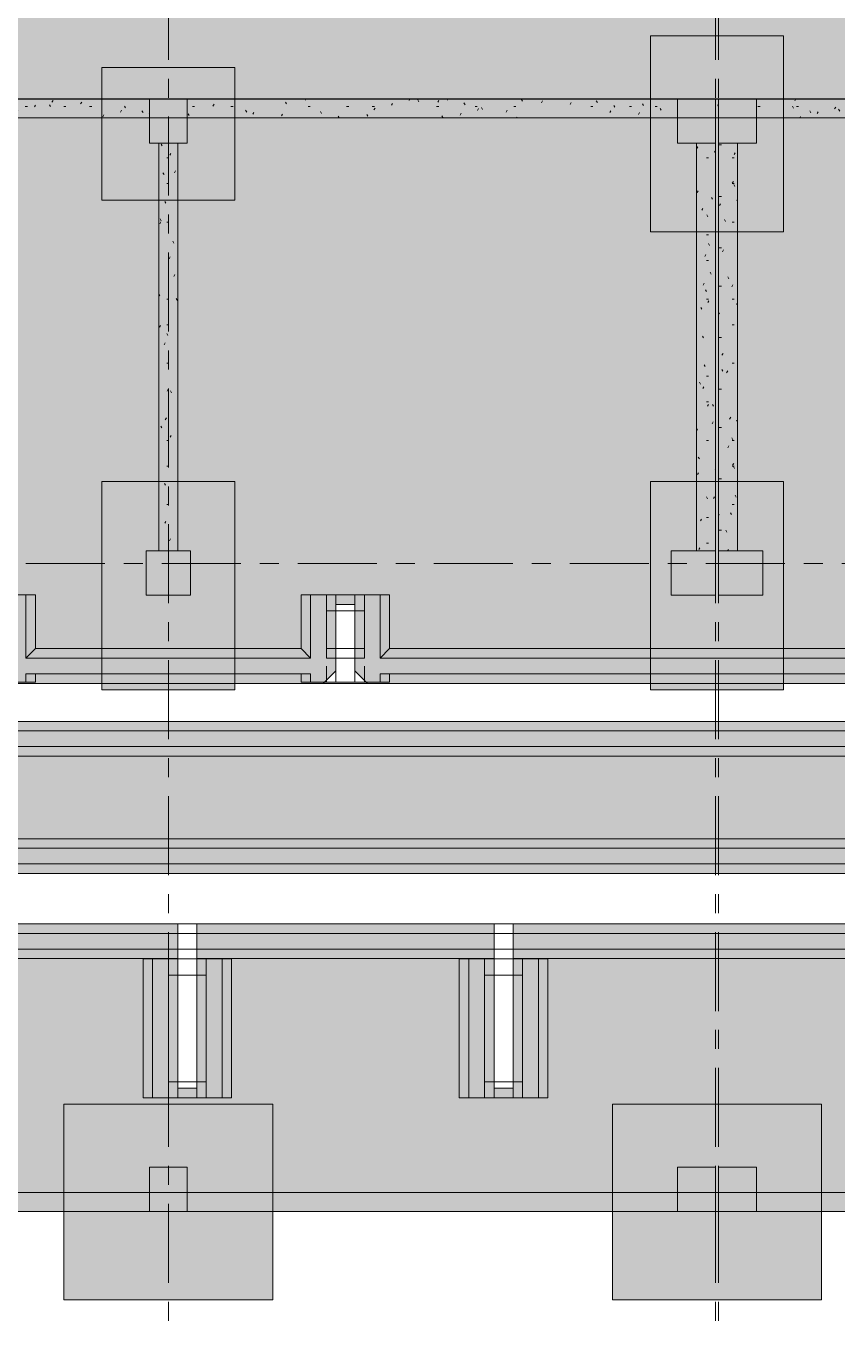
# Model space of a CAD drawing. Header units: millimetres. Extents: x -4000 to 187956, y -58990 to 162485.
# Drawn here: x 99579 to 112403, y -43006 to -22500 of the extents above; entities that cross this region are included whole.
import ezdxf

# ---------------------------------------------------------------- set-up
doc = ezdxf.new("R2010")
doc.units = ezdxf.units.MM
doc.linetypes.add('Grid Line 12_5mm', pattern=[2150, 1250, -300, 300, -300])
for name, color, linetype, lineweight in [('A-FLOR', 192, 'Continuous', 13), ('A-FLOR-PATT', 8, 'Continuous', 13), ('S-BEAM', 12, 'Continuous', 9), ('S-COLS', 52, 'Continuous', 9), ('S-GRID', 1, 'Continuous', 30)]:
    doc.layers.add(name, color=color, linetype=linetype, lineweight=lineweight)
pattern_1 = [(0, (0, 0), (812.8, 203.2), [33.528, -576.072, 33.528, -576.072, -3251.2]), (0, (0, 0), (812.8, 203.2), [-1219.2, 33.528, -1185.672, 33.528, -576.072, -1422.4]), (0, (0, 0), (812.8, 203.2), [-3048, 33.528, -372.872, 33.528, -982.472]), (120, (304.8, 101.6), (-582.37636, 602.30545), [33.528, -576.072, 33.528, -576.072, -3251.2]), (120, (304.8, 101.6), (-582.37636, 602.30545), [-1219.2, 33.528, -1185.672, 33.528, -576.072, -1422.4]), (120, (304.8, 101.6), (-582.37636, 602.30545), [-3048, 33.528, -372.872, 33.528, -982.472]), (240, (406.4, 508), (-230.42364, -805.50545), [33.528, -576.072, 33.528, -576.072, -3251.2]), (240, (406.4, 508), (-230.42364, -805.50545), [-1219.2, 33.528, -1185.672, 33.528, -576.072, -1422.4]), (240, (406.4, 508), (-230.42364, -805.50545), [-3048, 33.528, -372.872, 33.528, -982.472])]

# ---------------------------------------------------------------- blocks, each defined once
blk = doc.blocks.new('CMF2_NHAPHUTRO_S_rvt-1-0_000')
at = {"layer": 'A-FLOR-PATT', "lineweight": 9}
h = blk.add_hatch(dxfattribs=at)
h.set_pattern_fill('FP_1', color=250, style=0, pattern_type=2)
h.set_pattern_definition(pattern_1)
h.paths.add_polyline_path([(55540, -41256), (56829, -41256), (56830, -23956), (63930, -23956), (63930, -31006), (78890, -31006), (78890, -23956), (146830, -23956), (146830, -30806), (147030, -30806), (147030, -27356), (150230, -27356), (150230, -30806), (161590, -30806), (161590, -23656), (177500, -23656), (177500, -22256), (55540, -22256), (55540, -31953)])
h.paths.add_polyline_path([(78690, -30806), (75490, -30806), (75490, -27356), (78690, -27356)])
h = blk.add_hatch(dxfattribs=at)
h.set_pattern_fill('FP_1', color=250, style=0, pattern_type=2)
h.set_pattern_definition(pattern_1)
h.paths.add_polyline_path([(65080, -42756), (65080, -39456), (62980, -39456), (62980, -42756)])
h.paths.add_polyline_path([(157780, -42656), (161080, -42656), (161080, -39556), (157780, -39556), (157780, -41297)])
h.paths.add_polyline_path([(166780, -42656), (170080, -42656), (170080, -39556), (166780, -39556), (166780, -41297)])
h.paths.add_polyline_path([(152080, -42656), (152080, -39556), (148780, -39556), (148780, -42656)])
h.paths.add_polyline_path([(139780, -42656), (143080, -42656), (143080, -39556), (139780, -39556), (139780, -41297)])
h.paths.add_polyline_path([(132580, -42656), (135880, -42656), (135880, -39556), (132580, -39556), (132580, -41297)])
h.paths.add_polyline_path([(128680, -42656), (128680, -39556), (125380, -39556), (125380, -42656)])
h.paths.add_polyline_path([(121480, -42656), (121480, -39556), (118180, -39556), (118180, -42656)])
h.paths.add_polyline_path([(108855, -42656), (112155, -42656), (112155, -39556), (108855, -39556), (108855, -41297)])
h.paths.add_polyline_path([(100180, -42656), (103480, -42656), (103480, -39556), (100180, -39556), (100180, -41297)])
h.paths.add_polyline_path([(96280, -42656), (96280, -39556), (92980, -39556), (92980, -42656), (93524, -42656)])
h.paths.add_polyline_path([(85780, -42656), (89080, -42656), (89080, -39556), (85780, -39556), (85780, -41297)])
h.paths.add_polyline_path([(78580, -42656), (81880, -42656), (81880, -39556), (78580, -39556), (78580, -41297)])
h.paths.add_polyline_path([(71380, -42656), (74680, -42656), (74680, -39556), (71380, -39556), (71380, -41297)])
h.paths.add_polyline_path([(58480, -42656), (58480, -39556), (55180, -39556), (55180, -42656), (57244, -42656)])
h.paths.add_polyline_path([(178250, -42206), (178250, -38906), (176150, -38906), (176150, -42206)])
h.paths.add_polyline_path([(167380, -33006), (169480, -33006), (169480, -29706), (167380, -29706), (167380, -31953)])
h.paths.add_polyline_path([(158380, -33006), (160480, -33006), (160480, -29706), (158380, -29706), (158380, -31953)])
h.paths.add_polyline_path([(140380, -33006), (142480, -33006), (142480, -29706), (140380, -29706), (140380, -31953)])
h.paths.add_polyline_path([(133180, -33006), (135280, -33006), (135280, -29706), (133180, -29706), (133180, -31953)])
h.paths.add_polyline_path([(125980, -33006), (128080, -33006), (128080, -29706), (125980, -29706), (125980, -31953)])
h.paths.add_polyline_path([(120733, -33006), (120880, -33006), (120880, -29706), (118780, -29706), (118780, -33006)])
h.paths.add_polyline_path([(111555, -33006), (111555, -29706), (109455, -29706), (109455, -33006)])
h.paths.add_polyline_path([(95680, -33006), (95680, -29706), (93580, -29706), (93580, -33006)])
h.paths.add_polyline_path([(102880, -33006), (102880, -29706), (100780, -29706), (100780, -33006), (102593, -33006)])
h.paths.add_polyline_path([(88480, -33006), (88480, -29706), (86380, -29706), (86380, -33006)])
h.paths.add_polyline_path([(71980, -33006), (74080, -33006), (74080, -29706), (71980, -29706), (71980, -31953)])
h.paths.add_polyline_path([(65080, -33006), (65080, -29706), (62980, -29706), (62980, -33006)])
h.paths.add_polyline_path([(57244, -33006), (57880, -33006), (57880, -29706), (55780, -29706), (55780, -33006)])
h.paths.add_polyline_path([(178250, -32906), (178250, -29806), (176150, -29806), (176150, -32906)])
h.paths.add_polyline_path([(158280, -27956), (160380, -27956), (160380, -27056), (158280, -27056), (158280, -27281)])
h.paths.add_polyline_path([(63180, -27956), (65280, -27956), (65280, -27056), (63180, -27056), (63180, -27281)])
h.paths.add_polyline_path([(120733, -25756), (120880, -25756), (120880, -22656), (118780, -22656), (118780, -25756)])
h.paths.add_polyline_path([(128080, -25756), (128080, -22656), (125980, -22656), (125980, -25756)])
h.paths.add_polyline_path([(111555, -25756), (111555, -22656), (109455, -22656), (109455, -25756)])
h.paths.add_polyline_path([(71980, -25756), (74080, -25756), (74080, -22656), (71980, -22656)])
h.paths.add_polyline_path([(62980, -25756), (65080, -25756), (65080, -22656), (62980, -22656)])
h.paths.add_polyline_path([(55780, -25756), (57880, -25756), (57880, -22656), (55780, -22656)])
h.paths.add_polyline_path([(178230, -25256), (178230, -23156), (176130, -23156), (176130, -25256)])
h.paths.add_polyline_path([(169480, -25256), (169480, -23156), (167380, -23156), (167380, -25256)])
h.paths.add_polyline_path([(160480, -25256), (160480, -23156), (158380, -23156), (158380, -25256)])
h.paths.add_polyline_path([(151480, -25256), (151480, -23156), (149380, -23156), (149380, -25256)])
h.paths.add_polyline_path([(140380, -25256), (142480, -25256), (142480, -23156), (140380, -23156)])
h.paths.add_polyline_path([(133180, -25256), (135280, -25256), (135280, -23156), (133180, -23156)])
h.paths.add_polyline_path([(102593, -25256), (102880, -25256), (102880, -23156), (100780, -23156), (100780, -25256)])
h.paths.add_polyline_path([(95680, -25256), (95680, -23156), (93580, -23156), (93580, -25256)])
h.paths.add_polyline_path([(79180, -25256), (81280, -25256), (81280, -23156), (79180, -23156)])
h.paths.add_polyline_path([(88480, -25256), (88480, -23156), (86380, -23156), (86380, -25256)])
h = blk.add_hatch(dxfattribs=at)
h.set_pattern_fill('FP_1', color=250, style=0, pattern_type=2)
h.set_pattern_definition(pattern_1)
h.paths.add_polyline_path([(147130, -41256), (147130, -31006), (147030, -31006), (147030, -27156), (147080, -27156), (147080, -23659), (78890, -23659), (78890, -31006), (63930, -31006), (63930, -23956), (62775, -23956), (62775, -35907), (64614, -35907), (64614, -32902), (83678, -32903), (83878, -32703), (83878, -24807), (84178, -24807), (84178, -32703), (84378, -32903), (90478, -32903), (90678, -32703), (90678, -24807), (90978, -24807), (90978, -32703), (91178, -32903), (98679, -32903), (98878, -32703), (98879, -31653), (99179, -31653), (99178, -32703), (99378, -32903), (104279, -32903), (104478, -32703), (104478, -31653), (104779, -31653), (104778, -32703), (104978, -32903), (116679, -32904), (116878, -32704), (116879, -31654), (117179, -31654), (117178, -32704), (117378, -32904), (122279, -32904), (122478, -32704), (122479, -31654), (122779, -31654), (122778, -32704), (122978, -32904), (124128, -32904), (124128, -33504), (65514, -33502), (65214, -33802), (65214, -35907), (131428, -35909), (131428, -36709), (130080, -36709), (130080, -39307), (129780, -39307), (129780, -36709), (125080, -36709), (125080, -39307), (124780, -39307), (124780, -36709), (119530, -36709), (119530, -39307), (119230, -39307), (119230, -36709), (114580, -36708), (114580, -39307), (114280, -39307), (114280, -36708), (107280, -36708), (107280, -39307), (106980, -39307), (106980, -36708), (102280, -36708), (102280, -39307), (101980, -39307), (101980, -36708), (96280, -36708), (96280, -39307), (95980, -39307), (95980, -36708), (91280, -36708), (91280, -39307), (90980, -39307), (90980, -36708), (83880, -36707), (83880, -39307), (83580, -39307), (83580, -36707), (78880, -36707), (78880, -39307), (78580, -39307), (78580, -36707), (72880, -36707), (72880, -39307), (72580, -39307), (72580, -36707), (67880, -36707), (67880, -39307), (67580, -39307), (67580, -36707), (62775, -36707), (62775, -40441), (58075, -40441), (58075, -23956), (56830, -23956), (56829, -41256), (141730, -41256)])
h.paths.add_polyline_path([(62180, -39841), (62180, -36707), (58675, -36706), (58675, -39238), (59128, -39841), (61779, -39841)])
h.paths.add_polyline_path([(62175, -35907), (62175, -23956), (58675, -23956), (58675, -35906), (62030, -35907)])
at = {"layer": 'S-BEAM'}
h = blk.add_hatch(dxfattribs=at)
h.set_pattern_fill('FP_2', color=256, style=0, pattern_type=2)
h.set_pattern_definition(pattern_1)
h.paths.add_polyline_path([(101530, -23956), (101530, -23656), (94930, -23656), (94930, -23956)])
h = blk.add_hatch(dxfattribs=at)
h.set_pattern_fill('FP_2', color=256, style=0, pattern_type=2)
h.set_pattern_definition(pattern_1)
h.paths.add_polyline_path([(102130, -23956), (109880, -23956), (109880, -23656), (102130, -23656)])
h = blk.add_hatch(dxfattribs=at)
h.set_pattern_fill('FP_2', color=256, style=0, pattern_type=2)
h.set_pattern_definition(pattern_1)
h.paths.add_polyline_path([(110530, -23956), (110530, -23656), (110480, -23656), (110480, -23956)])
h = blk.add_hatch(dxfattribs=at)
h.set_pattern_fill('FP_2', color=256, style=0, pattern_type=2)
h.set_pattern_definition(pattern_1)
h.paths.add_polyline_path([(119480, -23956), (119480, -23656), (111130, -23656), (111130, -23956), (111663, -23956)])
h = blk.add_hatch(dxfattribs=at)
h.set_pattern_fill('FP_1', color=256, style=0, pattern_type=2)
h.set_pattern_definition(pattern_1)
h.paths.add_polyline_path([(101980, -30806), (101980, -24356), (101680, -24356), (101680, -30806)])
h = blk.add_hatch(dxfattribs=at)
h.set_pattern_fill('FP_1', color=256, style=0, pattern_type=2)
h.set_pattern_definition(pattern_1)
h.paths.add_polyline_path([(110480, -30806), (110480, -24356), (110180, -24356), (110180, -30806)])
h = blk.add_hatch(dxfattribs=at)
h.set_pattern_fill('FP_1', color=256, style=0, pattern_type=2)
h.set_pattern_definition(pattern_1)
h.paths.add_polyline_path([(110830, -30806), (110830, -24356), (110530, -24356), (110530, -30806)])
h = blk.add_hatch(dxfattribs=at)
h.set_pattern_fill('FP_1', color=256, style=0, pattern_type=2)
h.set_pattern_definition(pattern_1)
h.paths.add_polyline_path([(146830, -41256), (146830, -40956), (57230, -40956), (57230, -41256), (138873, -41256)])
at = {"layer": 'S-COLS', "lineweight": 5, "transparency": 33554534}
for points in [[(102130, -24356), (102130, -23656), (101530, -23656), (101530, -24356)], [(110480, -24356), (110480, -23656), (109880, -23656), (109880, -24356)], [(111130, -24356), (111130, -23656), (110530, -23656), (110530, -24356)], [(102180, -31506), (102180, -30806), (101480, -30806), (101480, -31506)], [(110480, -31506), (110480, -30806), (109780, -30806), (109780, -31506)], [(111230, -31506), (111230, -30806), (110530, -30806), (110530, -31506)], [(102130, -41256), (102130, -40556), (101530, -40556), (101530, -41256)], [(110480, -41256), (110480, -40556), (109880, -40556), (109880, -41256)], [(111130, -41256), (111130, -40556), (110530, -40556), (110530, -41256)]]:
    blk.add_hatch(color=256, dxfattribs=at).paths.add_polyline_path(points)
at = {"layer": 'A-FLOR', "color": 81, "lineweight": 15}
for p, q in [((109455, -23656), (109455, -22656)), ((109455, -22656), (111555, -22656)), ((111555, -22656), (111555, -23656)), ((100780, -23656), (100780, -23156)), ((100780, -23156), (102880, -23156)), ((102880, -23156), (102880, -23656)), ((94930, -23659), (101530, -23659)), ((100780, -23656), (100780, -23659)), ((102130, -23659), (109880, -23659)), ((102880, -23659), (102880, -23656)), ((109455, -23656), (109455, -23659)), ((110480, -23659), (110530, -23659)), ((111130, -23659), (119480, -23659)), ((111555, -23659), (111555, -23656)), ((94930, -23956), (101530, -23956)), ((100780, -25256), (100780, -23956)), ((102130, -23956), (109880, -23956)), ((102880, -23956), (102880, -25256)), ((109455, -25756), (109455, -23956)), ((110480, -23956), (110530, -23956)), ((111130, -23956), (119480, -23956)), ((111555, -23956), (111555, -25756)), ((101680, -25256), (100780, -25256)), ((101680, -25256), (101980, -25256)), ((102880, -25256), (101980, -25256)), ((110180, -25756), (109455, -25756)), ((110180, -25756), (110480, -25756)), ((110530, -25756), (110480, -25756)), ((110530, -25756), (110830, -25756)), ((111555, -25756), (110830, -25756)), ((100780, -32352), (100780, -29706)), ((100780, -29706), (101680, -29706)), ((101980, -29706), (101680, -29706)), ((101980, -29706), (102880, -29706)), ((102880, -29706), (102880, -32352)), ((109455, -32352), (109455, -29706)), ((109455, -29706), (110180, -29706)), ((110480, -29706), (110180, -29706)), ((110480, -29706), (110530, -29706)), ((110830, -29706), (110530, -29706)), ((110830, -29706), (111555, -29706)), ((111555, -29706), (111555, -32352)), ((104779, -31653), (104478, -31653)), ((104478, -31653), (104478, -31753)), ((104779, -31753), (104779, -31653)), ((100780, -32352), (100780, -32752)), ((102880, -32752), (102880, -32352)), ((104478, -32352), (104478, -32703)), ((104778, -32703), (104778, -32352)), ((109455, -32352), (109455, -32752)), ((111555, -32752), (111555, -32352)), ((104478, -32703), (104300, -32881)), ((104957, -32881), (104778, -32703)), ((100780, -33006), (100780, -32903)), ((102880, -33006), (100780, -33006)), ((102880, -32903), (102880, -33006)), ((109455, -33006), (109455, -32903)), ((111555, -33006), (109455, -33006)), ((111555, -32904), (111555, -33006)), ((101980, -36857), (101980, -37252)), ((102280, -37252), (102280, -36857)), ((106980, -36857), (106980, -37252)), ((107280, -37252), (107280, -36857)), ((101980, -37252), (101980, -37519)), ((102280, -37519), (102280, -37252)), ((106980, -37252), (106980, -37519)), ((107280, -37519), (107280, -37252)), ((101980, -39206), (101980, -39307)), ((101980, -39307), (102280, -39307)), ((102280, -39307), (102280, -39206)), ((106980, -39206), (106980, -39307)), ((106980, -39307), (107280, -39307)), ((107280, -39307), (107280, -39206)), ((100180, -40956), (100180, -39556)), ((100180, -39556), (103480, -39556)), ((103480, -39556), (103480, -40956)), ((108855, -40956), (108855, -39556)), ((108855, -39556), (112155, -39556)), ((112155, -39556), (112155, -40956)), ((100180, -40956), (100180, -41256)), ((103480, -41256), (103480, -40956)), ((108855, -40956), (108855, -41256)), ((112155, -41256), (112155, -40956)), ((101530, -41256), (94930, -41256)), ((109880, -41256), (102130, -41256)), ((110530, -41256), (110480, -41256)), ((119530, -41256), (111130, -41256))]:
    blk.add_line(p, q, dxfattribs=at)
at = {"layer": 'A-FLOR', "color": 93, "lineweight": 15}
for p, q in [((111555, -22656), (109455, -22656)), ((109455, -22656), (109455, -23656)), ((111555, -23656), (111555, -22656)), ((102880, -23156), (100780, -23156)), ((100780, -23156), (100780, -23656)), ((102880, -23656), (102880, -23156)), ((100780, -23956), (100780, -25256)), ((102880, -25256), (102880, -23956)), ((109455, -23956), (109455, -25756)), ((111555, -25756), (111555, -23956)), ((100780, -25256), (101680, -25256)), ((101980, -25256), (102880, -25256)), ((109455, -25756), (110180, -25756)), ((110480, -25756), (110530, -25756)), ((110830, -25756), (111555, -25756)), ((101680, -29706), (100780, -29706)), ((100780, -29706), (100780, -32352)), ((102880, -29706), (101980, -29706)), ((102880, -32352), (102880, -29706)), ((110180, -29706), (109455, -29706)), ((109455, -29706), (109455, -32352)), ((110530, -29706), (110480, -29706)), ((111555, -29706), (110830, -29706)), ((111555, -32352), (111555, -29706)), ((104478, -31753), (104478, -32352)), ((104778, -32352), (104779, -31753)), ((100780, -32752), (100780, -32903)), ((102880, -32903), (102880, -32752)), ((109455, -32752), (109455, -32903)), ((111555, -32904), (111555, -32752)), ((104279, -32903), (99378, -32903)), ((104300, -32881), (104279, -32903)), ((104978, -32903), (104957, -32881)), ((116679, -32904), (104978, -32903)), ((65877, -33502), (124028, -33504)), ((131178, -35909), (65764, -35907)), ((96280, -36708), (101980, -36708)), ((101980, -36708), (101980, -36857)), ((102280, -36857), (102280, -36708)), ((102280, -36708), (106980, -36708)), ((106980, -36708), (106980, -36857)), ((107280, -36857), (107280, -36708)), ((107280, -36708), (114280, -36708)), ((101980, -37519), (101980, -39206)), ((102280, -39206), (102280, -37519)), ((106980, -37519), (106980, -39206)), ((107280, -39206), (107280, -37519)), ((103480, -39556), (100180, -39556)), ((100180, -39556), (100180, -40956)), ((103480, -40956), (103480, -39556)), ((112155, -39556), (108855, -39556)), ((108855, -39556), (108855, -40956)), ((112155, -40956), (112155, -39556)), ((100180, -42656), (100180, -41256)), ((103480, -41256), (103480, -42656)), ((108855, -42656), (108855, -41256)), ((112155, -41256), (112155, -42656)), ((103480, -42656), (100180, -42656)), ((112155, -42656), (108855, -42656))]:
    blk.add_line(p, q, dxfattribs=at)
at = {"layer": 'A-FLOR', "color": 94, "lineweight": 15}
for p, q in [((101530, -23659), (94930, -23659)), ((109880, -23659), (102130, -23659)), ((110530, -23659), (110480, -23659)), ((119480, -23659), (111130, -23659)), ((104478, -32703), (104478, -31653)), ((104478, -31653), (104779, -31653)), ((104779, -31653), (104778, -32703)), ((104279, -32903), (104478, -32703)), ((104778, -32703), (104978, -32903)), ((99378, -32903), (104279, -32903)), ((100780, -32903), (100780, -33006)), ((100780, -33006), (102880, -33006)), ((102880, -33006), (102880, -32903)), ((104978, -32903), (116679, -32904)), ((109455, -32903), (109455, -33006)), ((109455, -33006), (111555, -33006)), ((111555, -33006), (111555, -32904)), ((124128, -33504), (65514, -33502)), ((65214, -35907), (131428, -35909)), ((101980, -36708), (96280, -36708)), ((101980, -36857), (101980, -36708)), ((101980, -37107), (101980, -36857)), ((106980, -36708), (102280, -36708)), ((102280, -36708), (102280, -36857)), ((102280, -36857), (102280, -37107)), ((106980, -36857), (106980, -36708)), ((106980, -37107), (106980, -36857)), ((114280, -36708), (107280, -36708)), ((107280, -36708), (107280, -36857)), ((107280, -36857), (107280, -37107)), ((101980, -39307), (101980, -37107)), ((102280, -37107), (102280, -39307)), ((106980, -39307), (106980, -37107)), ((107280, -37107), (107280, -39307)), ((102280, -39307), (101980, -39307)), ((107280, -39307), (106980, -39307)), ((94930, -41256), (101530, -41256)), ((100180, -41256), (100180, -42656)), ((102130, -41256), (109880, -41256)), ((103480, -42656), (103480, -41256)), ((108855, -41256), (108855, -42656)), ((110480, -41256), (110530, -41256)), ((111130, -41256), (119530, -41256)), ((112155, -42656), (112155, -41256)), ((100180, -42656), (103480, -42656)), ((108855, -42656), (112155, -42656))]:
    blk.add_line(p, q, dxfattribs=at)
at = {"layer": 'A-FLOR', "color": 71, "lineweight": 15}
for p, q in [((100780, -23659), (100780, -23656)), ((100780, -23659), (100780, -23956)), ((102880, -23656), (102880, -23659)), ((102880, -23956), (102880, -23659)), ((109455, -23659), (109455, -23656)), ((109455, -23659), (109455, -23956)), ((111555, -23656), (111555, -23659)), ((111555, -23956), (111555, -23659)), ((101530, -23956), (94930, -23956)), ((109880, -23956), (102130, -23956)), ((110530, -23956), (110480, -23956)), ((119480, -23956), (111130, -23956)), ((101980, -25256), (101680, -25256)), ((110480, -25756), (110180, -25756)), ((110830, -25756), (110530, -25756)), ((101680, -29706), (101980, -29706)), ((110180, -29706), (110480, -29706)), ((110530, -29706), (110830, -29706)), ((100780, -32881), (100780, -32352)), ((102880, -32352), (102880, -32884)), ((109455, -32886), (109455, -32352)), ((111555, -32352), (111555, -32888)), ((100780, -32903), (100780, -32883)), ((102880, -32885), (102880, -32903)), ((109455, -32890), (109455, -32887)), ((109455, -32903), (109455, -32890)), ((111555, -32889), (111555, -32891)), ((111555, -32892), (111555, -32904)), ((100180, -41256), (100180, -40956)), ((103480, -40956), (103480, -41256)), ((108855, -41256), (108855, -40956)), ((112155, -40956), (112155, -41256))]:
    blk.add_line(p, q, dxfattribs=at)
at = {"layer": 'A-FLOR', "color": 255, "lineweight": 15}
for p, q in [((100780, -23956), (100780, -23659)), ((102880, -23659), (102880, -23956)), ((109455, -23956), (109455, -23659)), ((111555, -23659), (111555, -23956))]:
    blk.add_line(p, q, dxfattribs=at)
at = {"layer": 'A-FLOR', "color": 95, "lineweight": 15}
for p, q in [((101530, -23659), (102130, -23659)), ((109880, -23659), (110480, -23659)), ((110530, -23659), (111130, -23659)), ((101530, -23956), (102130, -23956)), ((109880, -23956), (110480, -23956)), ((110530, -23956), (111130, -23956))]:
    blk.add_line(p, q, dxfattribs=at)
at = {"layer": 'A-FLOR', "color": 75, "lineweight": 15}
for p, q in [((102130, -23956), (101530, -23956)), ((110480, -23956), (109880, -23956)), ((111130, -23956), (110530, -23956)), ((110480, -41256), (109880, -41256)), ((111130, -41256), (110530, -41256))]:
    blk.add_line(p, q, dxfattribs=at)
at = {"layer": 'A-FLOR', "color": 63, "lineweight": 15}
blk.add_line((102130, -41256), (101530, -41256), dxfattribs=at)
at = {"layer": 'S-BEAM', "color": 250}
for p, q in [((94930, -23656), (101530, -23656)), ((101530, -23656), (101530, -23956)), ((102130, -23956), (102130, -23656)), ((102130, -23656), (109880, -23656)), ((109880, -23656), (109880, -23956)), ((110480, -23956), (110480, -23656)), ((110480, -23656), (110530, -23656)), ((110530, -23656), (110530, -23956)), ((111130, -23956), (111130, -23656)), ((111130, -23656), (119480, -23656)), ((101530, -23956), (94930, -23956)), ((109880, -23956), (102130, -23956)), ((110530, -23956), (110480, -23956)), ((119480, -23956), (111130, -23956)), ((101980, -24356), (101680, -24356)), ((101680, -24356), (101680, -30806)), ((101980, -30806), (101980, -24356)), ((110480, -24356), (110180, -24356)), ((110180, -24356), (110180, -30806)), ((110480, -30806), (110480, -24356)), ((110830, -24356), (110530, -24356)), ((110530, -24356), (110530, -30806)), ((110830, -30806), (110830, -24356)), ((101680, -30806), (101980, -30806)), ((110180, -30806), (110480, -30806)), ((110530, -30806), (110830, -30806)), ((99329, -31503), (99579, -31503)), ((99579, -31503), (99579, -32502)), ((104079, -31503), (104329, -31503)), ((104079, -31503), (104079, -32502)), ((104329, -31503), (104329, -32502)), ((104329, -31503), (104929, -31503)), ((104329, -31753), (104329, -31503)), ((104929, -31503), (105179, -31503)), ((104929, -31503), (104929, -32502)), ((104929, -31753), (104929, -31503)), ((105179, -31503), (105179, -32502)), ((104929, -31753), (104329, -31753)), ((104478, -32352), (104778, -32352)), ((99579, -32502), (104079, -32502)), ((104329, -32502), (104929, -32502)), ((105179, -32502), (116479, -32502)), ((99579, -32752), (99579, -32881)), ((99579, -32752), (104079, -32752)), ((104079, -32752), (104079, -32881)), ((104329, -32631), (104329, -32881)), ((104329, -32881), (104329, -32631)), ((104929, -32631), (104929, -32881)), ((104929, -32881), (104929, -32631)), ((105179, -32752), (105179, -32881)), ((105179, -32752), (116479, -32752)), ((99579, -32881), (99329, -32881)), ((104329, -32881), (104079, -32881)), ((104280, -32902), (104977, -32902)), ((104929, -32881), (104329, -32881)), ((105179, -32881), (104929, -32881)), ((65877, -33502), (124028, -33502)), ((65364, -33652), (124278, -33652)), ((65614, -33902), (124278, -33902)), ((63330, -36707), (131178, -36707)), ((101980, -36857), (102280, -36857)), ((101980, -37107), (101980, -36857)), ((102280, -36857), (102280, -37107)), ((106980, -36857), (107280, -36857)), ((106980, -37107), (106980, -36857)), ((107280, -36857), (107280, -37107)), ((101980, -37107), (102280, -37107)), ((106980, -37107), (107280, -37107)), ((101830, -37257), (101580, -37257)), ((101580, -37257), (101580, -39456)), ((101830, -37257), (101830, -39456)), ((101830, -37519), (101830, -37257)), ((102430, -37257), (101830, -37257)), ((102680, -37257), (102430, -37257)), ((102430, -37257), (102430, -39456)), ((102430, -37519), (102430, -37257)), ((102680, -37257), (102680, -39456)), ((106830, -37257), (106580, -37257)), ((106580, -37257), (106580, -39456)), ((106830, -37257), (106830, -39456)), ((106830, -37519), (106830, -37257)), ((107430, -37257), (106830, -37257)), ((107680, -37257), (107430, -37257)), ((107430, -37257), (107430, -39456)), ((107430, -37519), (107430, -37257)), ((107680, -37257), (107680, -39456)), ((102430, -37519), (101830, -37519)), ((101980, -37519), (101980, -39206)), ((107430, -37519), (106830, -37519)), ((106980, -37519), (106980, -39206)), ((101830, -39206), (102430, -39206)), ((101830, -39456), (101830, -39206)), ((102430, -39456), (102430, -39206)), ((106830, -39206), (107430, -39206)), ((106830, -39456), (106830, -39206)), ((107430, -39456), (107430, -39206)), ((101830, -39456), (101580, -39456)), ((102430, -39456), (101830, -39456)), ((102680, -39456), (102430, -39456)), ((106830, -39456), (106580, -39456)), ((107430, -39456), (106830, -39456)), ((107680, -39456), (107430, -39456)), ((101530, -40956), (94930, -40956)), ((102130, -40956), (101530, -40956)), ((109880, -40956), (102130, -40956)), ((110480, -40956), (109880, -40956)), ((110530, -40956), (110480, -40956)), ((111130, -40956), (110530, -40956)), ((119530, -40956), (111130, -40956)), ((94930, -41256), (101530, -41256)), ((101530, -41256), (102130, -41256)), ((102130, -41256), (109880, -41256)), ((109880, -41256), (110480, -41256)), ((110480, -41256), (110530, -41256)), ((110530, -41256), (111130, -41256)), ((111130, -41256), (119530, -41256))]:
    blk.add_line(p, q, dxfattribs=at)
at = {"layer": 'S-BEAM', "color": 253}
for p, q in [((101530, -23656), (94930, -23656)), ((109880, -23656), (102130, -23656)), ((110480, -23656), (110480, -23659)), ((110530, -23656), (110480, -23656)), ((110480, -23659), (110480, -23956)), ((110530, -23659), (110530, -23656)), ((110530, -23956), (110530, -23659)), ((119480, -23656), (111130, -23656)), ((101680, -24356), (101680, -30806)), ((101980, -24356), (101980, -30806)), ((110180, -24356), (110180, -30806)), ((110480, -24356), (110480, -30806)), ((110530, -24356), (110530, -30806)), ((110830, -24356), (110830, -30806)), ((99579, -31503), (99329, -31503)), ((99729, -31503), (99579, -31503)), ((99579, -32502), (99579, -31503)), ((104079, -31503), (103929, -31503)), ((104329, -31503), (104079, -31503)), ((104079, -31503), (104079, -32502)), ((104329, -31503), (104479, -31503)), ((104479, -31503), (104329, -31503)), ((104479, -31503), (104778, -31503)), ((104479, -31503), (104479, -31753)), ((104778, -31503), (104479, -31503)), ((104479, -31753), (104479, -31503)), ((104778, -31503), (104886, -31503)), ((104778, -31503), (104778, -31753)), ((104886, -31503), (104778, -31503)), ((104778, -31503), (104778, -31753)), ((104887, -31503), (104929, -31503)), ((104929, -31503), (104887, -31503)), ((105179, -31503), (104929, -31503)), ((105329, -31503), (105179, -31503)), ((105179, -32502), (105179, -31503)), ((104329, -31753), (104329, -32352)), ((104329, -31753), (104478, -31753)), ((104779, -31753), (104929, -31753)), ((104929, -31753), (104929, -32352)), ((104329, -32502), (104329, -32352)), ((104479, -32352), (104479, -32502)), ((104778, -32352), (104778, -32502)), ((104929, -32352), (104929, -32502)), ((99729, -32502), (99579, -32502)), ((103929, -32502), (99729, -32502)), ((103929, -32502), (104079, -32502)), ((104478, -32502), (104329, -32502)), ((104478, -32502), (104778, -32502)), ((104479, -32502), (104778, -32502)), ((104929, -32502), (104778, -32502)), ((105329, -32502), (105179, -32502)), ((116329, -32502), (105329, -32502)), ((99579, -32881), (99579, -32752)), ((99579, -32752), (99729, -32752)), ((100780, -32752), (99729, -32752)), ((103929, -32752), (102880, -32752)), ((104079, -32752), (103929, -32752)), ((104079, -32752), (104079, -32881)), ((104479, -32631), (104479, -32703)), ((104479, -32703), (104479, -32631)), ((104778, -32631), (104778, -32703)), ((104778, -32631), (104778, -32703)), ((105179, -32881), (105179, -32752)), ((105179, -32752), (105329, -32752)), ((109455, -32752), (105329, -32752)), ((116329, -32752), (111555, -32752)), ((99579, -32881), (99729, -32881)), ((100780, -32902), (102880, -32902)), ((103929, -32881), (104079, -32881)), ((104300, -32881), (104079, -32881)), ((104329, -32853), (104329, -32881)), ((104329, -32853), (104329, -32881)), ((104458, -32881), (104329, -32881)), ((104479, -32881), (104458, -32881)), ((104458, -32881), (104479, -32881)), ((104778, -32881), (104479, -32881)), ((104479, -32881), (104778, -32881)), ((104799, -32881), (104778, -32881)), ((104778, -32881), (104799, -32881)), ((104929, -32881), (104799, -32881)), ((104929, -32853), (104929, -32881)), ((104929, -32881), (104929, -32853)), ((105179, -32881), (104957, -32881)), ((105179, -32881), (105329, -32881)), ((109455, -32902), (111555, -32902)), ((65877, -33652), (124028, -33652)), ((65614, -33902), (124278, -33902)), ((65614, -35507), (131428, -35507)), ((65614, -35507), (131428, -35507)), ((65764, -35757), (131178, -35757)), ((96280, -36857), (101980, -36857)), ((101980, -36857), (101980, -37252)), ((102280, -36857), (106980, -36857)), ((102280, -37252), (102280, -36857)), ((106980, -36857), (106980, -37252)), ((107280, -36857), (114280, -36857)), ((107280, -37252), (107280, -36857)), ((101980, -37107), (102280, -37107)), ((101980, -37107), (102280, -37107)), ((106980, -37107), (107280, -37107)), ((106980, -37107), (107280, -37107)), ((101430, -37257), (101580, -37257)), ((101580, -37257), (101580, -39456)), ((101580, -37257), (101830, -37257)), ((101980, -37257), (101830, -37257)), ((101830, -37257), (101980, -37257)), ((101980, -37257), (101980, -37252)), ((102280, -37257), (101980, -37257)), ((101980, -37257), (102280, -37257)), ((102280, -37252), (102280, -37257)), ((102430, -37257), (102280, -37257)), ((102280, -37257), (102280, -37519)), ((102280, -37257), (102280, -37519)), ((102280, -37257), (102430, -37257)), ((102430, -37257), (102680, -37257)), ((102680, -39456), (102680, -37257)), ((102680, -37257), (102830, -37257)), ((106430, -37257), (106580, -37257)), ((106580, -37257), (106580, -39456)), ((106580, -37257), (106830, -37257)), ((106980, -37257), (106830, -37257)), ((106830, -37257), (106980, -37257)), ((106980, -37257), (106980, -37252)), ((107280, -37257), (106980, -37257)), ((106980, -37257), (107280, -37257)), ((107280, -37252), (107280, -37257)), ((107430, -37257), (107280, -37257)), ((107280, -37257), (107280, -37519)), ((107280, -37257), (107280, -37519)), ((107280, -37257), (107430, -37257)), ((107430, -37257), (107680, -37257)), ((107680, -39456), (107680, -37257)), ((107680, -37257), (107830, -37257)), ((101830, -37519), (101830, -39206)), ((101830, -37519), (101980, -37519)), ((102280, -37519), (102430, -37519)), ((102430, -37519), (102430, -39206)), ((106830, -37519), (106830, -39206)), ((106830, -37519), (106980, -37519)), ((107280, -37519), (107430, -37519)), ((107430, -37519), (107430, -39206)), ((101980, -39206), (101830, -39206)), ((101980, -39307), (101980, -39456)), ((101980, -39456), (101980, -39307)), ((102280, -39206), (102280, -39456)), ((102430, -39206), (102280, -39206)), ((102280, -39206), (102280, -39456)), ((106980, -39206), (106830, -39206)), ((106980, -39307), (106980, -39456)), ((106980, -39456), (106980, -39307)), ((107280, -39206), (107280, -39456)), ((107430, -39206), (107280, -39206)), ((107280, -39206), (107280, -39456)), ((101430, -39456), (101580, -39456)), ((101580, -39456), (101830, -39456)), ((101980, -39456), (101830, -39456)), ((101830, -39456), (101980, -39456)), ((102280, -39456), (101980, -39456)), ((101980, -39456), (102280, -39456)), ((102430, -39456), (102280, -39456)), ((102280, -39456), (102430, -39456)), ((102430, -39456), (102680, -39456)), ((102680, -39456), (102830, -39456)), ((106430, -39456), (106580, -39456)), ((106580, -39456), (106830, -39456)), ((106980, -39456), (106830, -39456)), ((106830, -39456), (106980, -39456)), ((107280, -39456), (106980, -39456)), ((106980, -39456), (107280, -39456)), ((107430, -39456), (107280, -39456)), ((107280, -39456), (107430, -39456)), ((107430, -39456), (107680, -39456)), ((107680, -39456), (107830, -39456)), ((101530, -40956), (94930, -40956)), ((102130, -40956), (101600, -40956)), ((109880, -40956), (102130, -40956)), ((102130, -41256), (102130, -40956)), ((102130, -41256), (102130, -40956)), ((110530, -40956), (110480, -40956)), ((119530, -40956), (111130, -40956)), ((94930, -41256), (101530, -41256)), ((101530, -41256), (102130, -41256)), ((102130, -41256), (109880, -41256)), ((110480, -41256), (110530, -41256)), ((111130, -41256), (119530, -41256))]:
    blk.add_line(p, q, dxfattribs=at)
at = {"layer": 'S-BEAM', "color": 251}
for p, q in [((101530, -23659), (101530, -23656)), ((102130, -23656), (102130, -23659)), ((109880, -23659), (109880, -23656)), ((111130, -23656), (111130, -23659)), ((101680, -24356), (101980, -24356)), ((110180, -24356), (110480, -24356)), ((110530, -24356), (110830, -24356)), ((101980, -30806), (101680, -30806)), ((110480, -30806), (110180, -30806)), ((110830, -30806), (110530, -30806)), ((101600, -40956), (101530, -40956)), ((101530, -41256), (101530, -40956)), ((101530, -40956), (101530, -41256)), ((110480, -40956), (109880, -40956)), ((109880, -41256), (109880, -40956)), ((109880, -40956), (109880, -41256)), ((110480, -41256), (110480, -40956)), ((110480, -41256), (110480, -40956)), ((111130, -40956), (110530, -40956)), ((110530, -41256), (110530, -40956)), ((110530, -40956), (110530, -41256)), ((111130, -41256), (111130, -40956)), ((111130, -41256), (111130, -40956)), ((109880, -41256), (110480, -41256)), ((110530, -41256), (111130, -41256))]:
    blk.add_line(p, q, dxfattribs=at)
at = {"layer": 'S-BEAM', "color": 252}
for p, q in [((101530, -23956), (101530, -23659)), ((102130, -23659), (102130, -23956)), ((109880, -23956), (109880, -23659)), ((111130, -23659), (111130, -23956)), ((99579, -31503), (99729, -31503)), ((99729, -31503), (99729, -32352)), ((103929, -31503), (104079, -31503)), ((103929, -31503), (103929, -32352)), ((105179, -31503), (105329, -31503)), ((105329, -31503), (105329, -32352)), ((104479, -31753), (104479, -32352)), ((104479, -31753), (104778, -31753)), ((104778, -31753), (104778, -32352)), ((99729, -32352), (103929, -32352)), ((104329, -32352), (104478, -32352)), ((104778, -32352), (104929, -32352)), ((105329, -32352), (116329, -32352)), ((104778, -32502), (104478, -32502)), ((99729, -32752), (99729, -32881)), ((103929, -32752), (103929, -32881)), ((104479, -32703), (104479, -32881)), ((104479, -32881), (104479, -32703)), ((104778, -32703), (104778, -32881)), ((104778, -32703), (104778, -32881)), ((105329, -32752), (105329, -32881)), ((99378, -32902), (100780, -32902)), ((99729, -32881), (99579, -32881)), ((102880, -32902), (104279, -32902)), ((104079, -32881), (103929, -32881)), ((104329, -32881), (104300, -32881)), ((104458, -32881), (104329, -32881)), ((104329, -32881), (104458, -32881)), ((104799, -32881), (104458, -32881)), ((104929, -32881), (104799, -32881)), ((104799, -32881), (104929, -32881)), ((104957, -32881), (104929, -32881)), ((104978, -32902), (109455, -32902)), ((105329, -32881), (105179, -32881)), ((111555, -32902), (116680, -32902)), ((65764, -34052), (124278, -34052)), ((65614, -35362), (131428, -35362)), ((131428, -35757), (65764, -35757)), ((65764, -35907), (131178, -35907)), ((101980, -36857), (102280, -36857)), ((106980, -36857), (107280, -36857)), ((101980, -37107), (102280, -37107)), ((101980, -37257), (101980, -37107)), ((102280, -37107), (102280, -37257)), ((106980, -37107), (107280, -37107)), ((106980, -37257), (106980, -37107)), ((107280, -37107), (107280, -37257)), ((101980, -37252), (96280, -37252)), ((101580, -37257), (101430, -37257)), ((101430, -37257), (101430, -39456)), ((102280, -37257), (101980, -37257)), ((101980, -37257), (101980, -37519)), ((101980, -37519), (101980, -37257)), ((106980, -37252), (102280, -37252)), ((102830, -37257), (102680, -37257)), ((102830, -37257), (102830, -39456)), ((106580, -37257), (106430, -37257)), ((106430, -37257), (106430, -39456)), ((107280, -37257), (106980, -37257)), ((106980, -37257), (106980, -37519)), ((106980, -37519), (106980, -37257)), ((114280, -37252), (107280, -37252)), ((107830, -37257), (107680, -37257)), ((107830, -37257), (107830, -39456)), ((101980, -37519), (102280, -37519)), ((102280, -37519), (102280, -39206)), ((106980, -37519), (107280, -37519)), ((107280, -37519), (107280, -39206)), ((101980, -39206), (101980, -39307)), ((102280, -39206), (101980, -39206)), ((101980, -39307), (101980, -39206)), ((106980, -39206), (106980, -39307)), ((107280, -39206), (106980, -39206)), ((106980, -39307), (106980, -39206)), ((101580, -39456), (101430, -39456)), ((102830, -39456), (102680, -39456)), ((106580, -39456), (106430, -39456)), ((107830, -39456), (107680, -39456))]:
    blk.add_line(p, q, dxfattribs=at)
at = {"layer": 'S-BEAM', "color": 254}
for p, q in [((101530, -23956), (94930, -23956)), ((109880, -23956), (102130, -23956)), ((110530, -23956), (110480, -23956)), ((119480, -23956), (111130, -23956)), ((99579, -31503), (99579, -32502)), ((99579, -31503), (99579, -32502)), ((104079, -31503), (104079, -32502)), ((104079, -31503), (104079, -32502)), ((104886, -31503), (104329, -31503)), ((104329, -31503), (104329, -31753)), ((104329, -31503), (104329, -31753)), ((104929, -31503), (104887, -31503)), ((104929, -31503), (104929, -31753)), ((104929, -31753), (104929, -31503)), ((105179, -31503), (105179, -32502)), ((105179, -31503), (105179, -32502)), ((99579, -32502), (99729, -32352)), ((104079, -32502), (103929, -32352)), ((104329, -32352), (104329, -32502)), ((104329, -32352), (104329, -32502)), ((104929, -32352), (104929, -32502)), ((104929, -32502), (104929, -32352)), ((105179, -32502), (105329, -32352)), ((99729, -32502), (100780, -32502)), ((99729, -32502), (103929, -32502)), ((100780, -32502), (102880, -32502)), ((102880, -32502), (103929, -32502)), ((104329, -32502), (104478, -32502)), ((104329, -32502), (104478, -32502)), ((104778, -32502), (104929, -32502)), ((104778, -32502), (104929, -32502)), ((105329, -32502), (109455, -32502)), ((105329, -32502), (116329, -32502)), ((109455, -32502), (111555, -32502)), ((111555, -32502), (116329, -32502)), ((99579, -32752), (99579, -32881)), ((99579, -32752), (99579, -32881)), ((99729, -32752), (99579, -32752)), ((102880, -32752), (100780, -32752)), ((103929, -32752), (104079, -32752)), ((104079, -32752), (104079, -32881)), ((104079, -32881), (104079, -32752)), ((104329, -32631), (104329, -32853)), ((104329, -32631), (104329, -32853)), ((104929, -32631), (104929, -32853)), ((104929, -32853), (104929, -32631)), ((105179, -32752), (105179, -32881)), ((105179, -32752), (105179, -32881)), ((105329, -32752), (105179, -32752)), ((111555, -32752), (109455, -32752)), ((65614, -33902), (124278, -33902)), ((65614, -33902), (124278, -33902)), ((96280, -36857), (101980, -36857)), ((102280, -36857), (106980, -36857)), ((107280, -36857), (114280, -36857)), ((96280, -37107), (101980, -37107)), ((96280, -37107), (101980, -37107)), ((102280, -37107), (106980, -37107)), ((102280, -37107), (106980, -37107)), ((107280, -37107), (114280, -37107)), ((107280, -37107), (114280, -37107)), ((101580, -37257), (101580, -39456)), ((101580, -37257), (101580, -39456)), ((101830, -37257), (101830, -37519)), ((101830, -37257), (101980, -37257)), ((101830, -37257), (101830, -37519)), ((101980, -37257), (102280, -37257)), ((102280, -37257), (102430, -37257)), ((102430, -37257), (102430, -37519)), ((102430, -37519), (102430, -37257)), ((102680, -37257), (102680, -39456)), ((102680, -37257), (102680, -39456)), ((106580, -37257), (106580, -39456)), ((106580, -37257), (106580, -39456)), ((106830, -37257), (106830, -37519)), ((106830, -37257), (106980, -37257)), ((106830, -37257), (106830, -37519)), ((106980, -37257), (107280, -37257)), ((107280, -37257), (107430, -37257)), ((107430, -37257), (107430, -37519)), ((107430, -37519), (107430, -37257)), ((107680, -37257), (107680, -39456)), ((107680, -37257), (107680, -39456)), ((101830, -39206), (101830, -39456)), ((101830, -39206), (101830, -39456)), ((102430, -39206), (102430, -39456)), ((102430, -39456), (102430, -39206)), ((106830, -39206), (106830, -39456)), ((106830, -39206), (106830, -39456)), ((107430, -39206), (107430, -39456)), ((107430, -39456), (107430, -39206)), ((101830, -39456), (102430, -39456)), ((106830, -39456), (107430, -39456))]:
    blk.add_line(p, q, dxfattribs=at)
at = {"layer": 'S-BEAM', "color": 50}
for p, q in [((99579, -32502), (99729, -32502)), ((99579, -32502), (99729, -32502)), ((103929, -32502), (104079, -32502)), ((103929, -32502), (104079, -32502)), ((105179, -32502), (105329, -32502)), ((105179, -32502), (105329, -32502)), ((99729, -32752), (99579, -32752)), ((104079, -32752), (103929, -32752)), ((105329, -32752), (105179, -32752))]:
    blk.add_line(p, q, dxfattribs=at)
at = {"layer": 'S-COLS', "color": 250}
for p, q in [((102130, -23656), (101530, -23656)), ((101530, -23656), (101530, -24356)), ((101530, -23656), (102130, -23656)), ((101530, -23659), (101530, -24356)), ((102130, -24356), (102130, -23656)), ((102130, -24356), (102130, -23659)), ((110480, -23656), (109880, -23656)), ((109880, -23656), (109880, -24356)), ((109880, -23656), (110480, -23656)), ((109880, -23659), (109880, -24356)), ((110480, -24356), (110480, -23656)), ((110480, -24356), (110480, -23659)), ((111130, -23656), (110530, -23656)), ((110530, -23656), (110530, -24356)), ((110530, -23656), (111130, -23656)), ((110530, -23659), (110530, -24356)), ((111130, -24356), (111130, -23656)), ((111130, -24356), (111130, -23659)), ((101530, -24356), (102130, -24356)), ((101530, -24356), (102130, -24356)), ((109880, -24356), (110480, -24356)), ((109880, -24356), (110480, -24356)), ((110530, -24356), (111130, -24356)), ((110530, -24356), (111130, -24356)), ((102180, -30806), (101480, -30806)), ((101480, -30806), (101480, -31506)), ((102180, -30806), (101480, -30806)), ((101480, -30806), (101480, -31506)), ((102180, -31506), (102180, -30806)), ((102180, -31506), (102180, -30806)), ((110480, -30806), (109780, -30806)), ((109780, -30806), (109780, -31506)), ((110480, -30806), (109780, -30806)), ((109780, -30806), (109780, -31506)), ((110480, -31506), (110480, -30806)), ((110480, -31506), (110480, -30806)), ((111230, -30806), (110530, -30806)), ((110530, -30806), (110530, -31506)), ((111230, -30806), (110530, -30806)), ((110530, -30806), (110530, -31506)), ((111230, -31506), (111230, -30806)), ((111230, -31506), (111230, -30806)), ((101480, -31506), (102180, -31506)), ((101480, -31506), (102180, -31506)), ((109780, -31506), (110480, -31506)), ((109780, -31506), (110480, -31506)), ((110530, -31506), (111230, -31506)), ((110530, -31506), (111230, -31506)), ((102130, -40556), (101530, -40556)), ((101530, -40556), (101530, -41256)), ((102130, -40556), (101530, -40556)), ((101530, -40556), (101530, -41256)), ((102130, -41256), (102130, -40556)), ((102130, -41256), (102130, -40556)), ((110480, -40556), (109880, -40556)), ((109880, -40556), (109880, -41256)), ((110480, -40556), (109880, -40556)), ((109880, -40556), (109880, -41256)), ((110480, -41256), (110480, -40556)), ((110480, -41256), (110480, -40556)), ((111130, -40556), (110530, -40556)), ((110530, -40556), (110530, -41256)), ((111130, -40556), (110530, -40556)), ((110530, -40556), (110530, -41256)), ((111130, -41256), (111130, -40556)), ((111130, -41256), (111130, -40556)), ((101530, -41256), (102130, -41256)), ((109880, -41256), (110480, -41256)), ((110530, -41256), (111130, -41256))]:
    blk.add_line(p, q, dxfattribs=at)
at = {"layer": 'S-COLS', "color": 37}
for p, q in [((101530, -23659), (101530, -23656)), ((102130, -23659), (101530, -23659)), ((102130, -23656), (102130, -23659)), ((109880, -23659), (109880, -23656)), ((110480, -23659), (109880, -23659)), ((111130, -23659), (110530, -23659)), ((111130, -23656), (111130, -23659))]:
    blk.add_line(p, q, dxfattribs=at)
at = {"layer": 'S-COLS', "color": 252}
for p, q in [((110480, -23656), (110480, -23659)), ((110530, -23659), (110530, -23656))]:
    blk.add_line(p, q, dxfattribs=at)
at = {"layer": 'S-GRID', "linetype": 'Grid Line 12_5mm', "lineweight": 9}
for p, q in [((101830, -13185), (101830, -57690)), ((110480, -13185), (110480, -57690)), ((110530, -13185), (110530, -57690)), ((47977, -23656), (186656, -23656)), ((47977, -31006), (186656, -31006)), ((47977, -41256), (186656, -41256))]:
    blk.add_line(p, q, dxfattribs=at)

msp = doc.modelspace()

# ---------------------------------------------------------------- block references
at = {"lineweight": 5}
msp.add_blockref('CMF2_NHAPHUTRO_S_rvt-1-0_000', (0, 0), dxfattribs=at)

doc.saveas('drawing.dxf')
